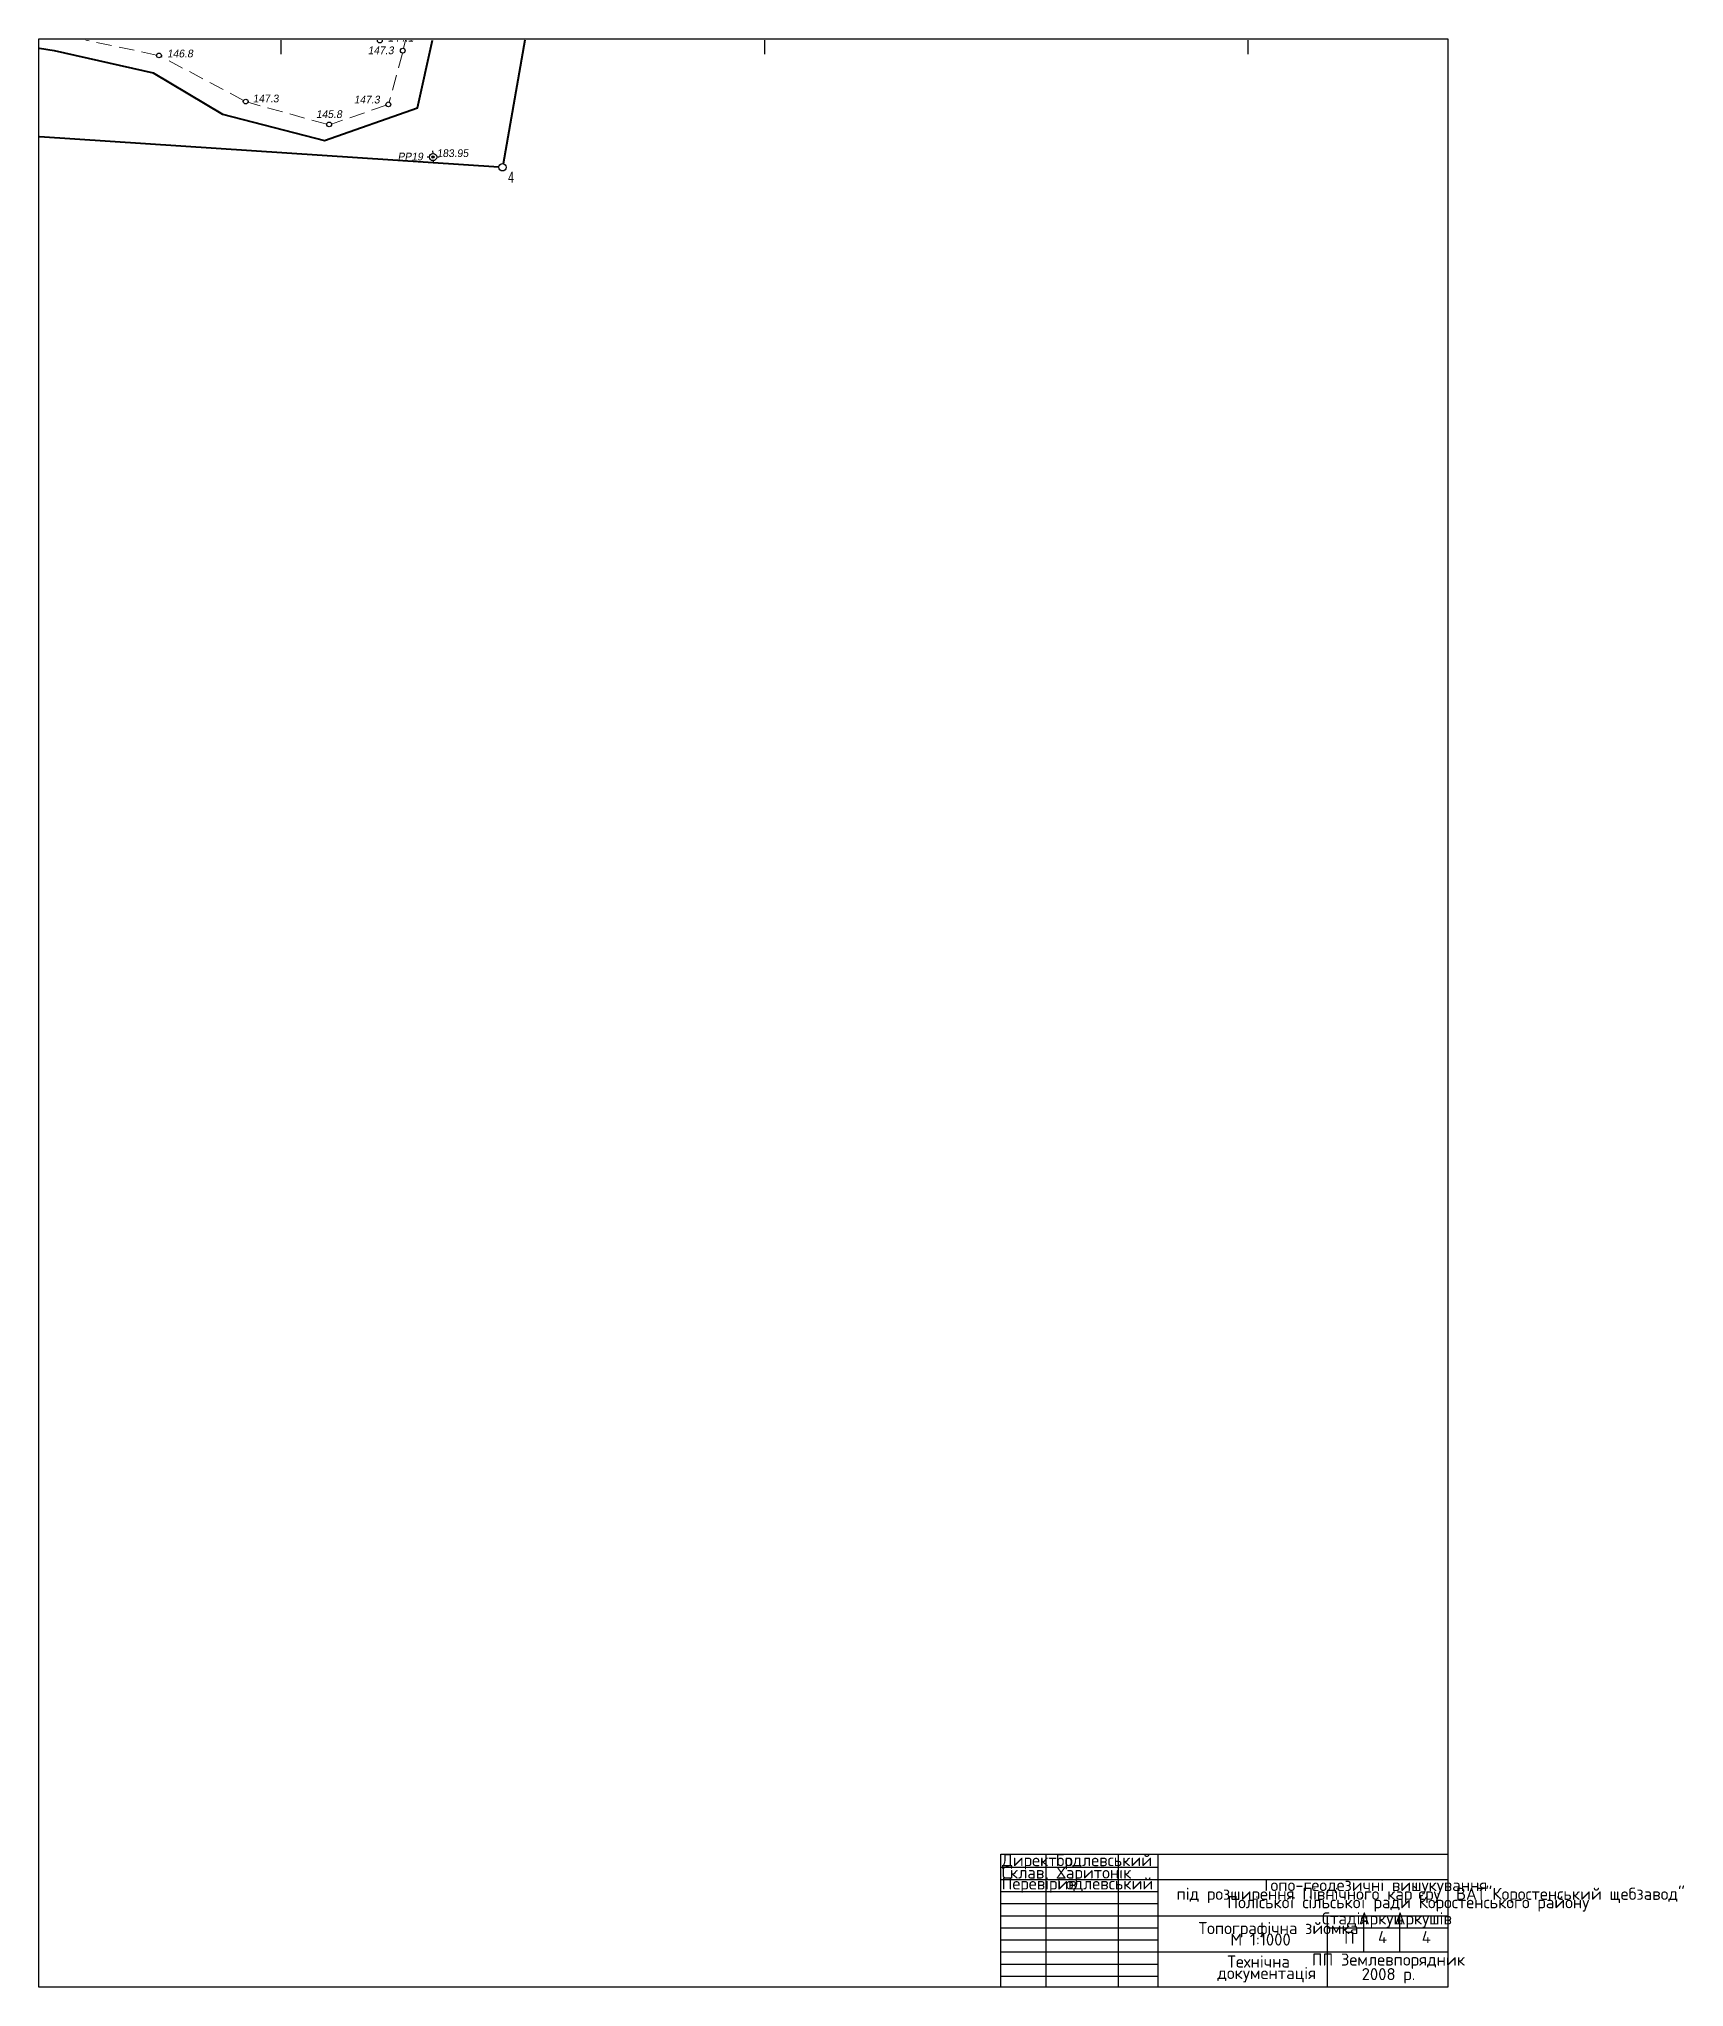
# Paper-space layout 'Layout3' of a CAD drawing. Header units: millimetres. Extents: x 0 to 681, y 1 to 807.
# The model-space entities are those that its viewports show. They can reach past a viewport. Long polylines and large blocks are cut down to what shows.
import ezdxf
from ezdxf.enums import TextEntityAlignment as Align

# ---------------------------------------------------------------- set-up
doc = ezdxf.new("R2010")
doc.units = ezdxf.units.MM
doc.header["$LTSCALE"] = 2
doc.header["$PDMODE"] = 32
doc.header["$PDSIZE"] = 0.3
doc.linetypes.add('DASHED2', pattern=[9.525, 6.35, -3.175])
doc.linetypes.add('HIDDEN2', pattern=[4.7625, 3.175, -1.5875])
doc.layers.add('Layer1', color=7, linetype='Continuous', plot=False)
for name, color, linetype in [('ввскр.бровка', 7, 'Continuous'), ('ВЫСОТЫ', 7, 'Continuous'), ('Гран1', 7, 'Continuous'), ('Гірничий відвід', 7, 'Continuous'), ('ИМЕНА', 7, 'Continuous'), ('кресты', 7, 'Continuous'), ('нвскр.бровка', 7, 'Continuous'), ('ПИКЕТЫ', 7, 'Continuous'), ('ПУНКТЫ', 7, 'Continuous'), ('РЕЛЬЕФ', 7, 'Continuous'), ('ТОКА_СТ', 1, 'Continuous')]:
    doc.layers.add(name, color=color, linetype=linetype)
doc.layers.get('Layer1').off()
doc.layers.get('Layer1').freeze()
doc.styles.add('Bodex1', font='isocpeur.ttf', dxfattribs={"height": 1.9})
doc.styles.add('grad', font='grad.shx')
doc.styles.add('universw', font='universw.shx', dxfattribs={"oblique": 10})
doc.styles.add('user', font='symeteo.shx', dxfattribs={"height": 2.5})

# ---------------------------------------------------------------- blocks, each defined once
blk = doc.blocks.new('piket')
at = {"layer": 'ПИКЕТЫ', "linetype": 'Continuous'}
h = blk.add_hatch(color=7, dxfattribs=at)
edge = h.paths.add_edge_path()
edge.add_arc((0, 0), 0.3, 0, 360)
at = {"layer": 'ПИКЕТЫ', "color": 7, "linetype": 'Continuous'}
blk.add_circle((0, 0), 0.3, dxfattribs=at)
at = {"layer": 'ВЫСОТЫ', "style": 'universw', "oblique": 6}
blk.add_attdef('H', (1.88, -0.23), '', height=2, dxfattribs=at)
at = {"layer": 'ИМЕНА', "style": 'universw', "oblique": 10}
blk.add_attdef('NAME', text='', height=2, dxfattribs=at).set_placement((0, 2.37), align=Align.CENTER)
at = {"layer": 'ТОКА_СТ', "style": 'universw', "oblique": 6, "flags": 1}
blk.add_attdef('POINT', text='', height=2, dxfattribs=at).set_placement((0, -2.79), align=Align.CENTER)
blk = doc.blocks.new('5_1')
at = {"linetype": 'Continuous'}
h = blk.add_hatch(color=7, dxfattribs=at)
edge = h.paths.add_edge_path()
edge.add_arc((0, 0), 0.0588, 0, 360)
at = {"color": 7, "linetype": 'Continuous'}
for p, q in [((-0.75, 0), (-1.25, 0)), ((0, 0.75), (0, 1.25)), ((0.75, 0), (1.25, 0)), ((0, -0.75), (0, -1.25))]:
    blk.add_line(p, q, dxfattribs=at)
for radius in [0.75, 0.0588]:
    blk.add_circle((0, 0), radius, dxfattribs=at)
at = {"color": 7, "linetype": 'Continuous', "style": 'grad', "oblique": 10, "width": 0.7}
blk.add_attdef('P37', text='', height=2.5, dxfattribs=at).set_placement((-2, 0), align=Align.MIDDLE_RIGHT)
at = {"color": 7, "linetype": 'Continuous', "style": 'user', "flags": 8}
blk.add_attdef('ddddd', text='', height=2.5, dxfattribs=at).set_placement((2, 0), align=Align.MIDDLE_LEFT)
at = {"color": 7, "linetype": 'Continuous', "style": 'grad', "oblique": 10, "width": 0.7}
blk.add_attdef('P4', (2, 0.7), '', height=2.5, dxfattribs=at)
blk.add_attdef('P69', text='', height=2.5, dxfattribs=at).set_placement((2, -0.7), align=Align.TOP_LEFT)

msp = doc.modelspace()

# ---------------------------------------------------------------- linework, layer by layer
at = {"color": 2, "linetype": 'HIDDEN2'}
msp.add_lwpolyline([(3233602.45, 5635231.01), (3233766.74, 5635200.85), (3233779.28, 5635204.65), (3233787.54, 5635209.7), (3233795.22, 5635216.01), (3233804.34, 5635226.07), (3233869.08, 5635336.61), (3233896.17, 5635420.26), (3233922.41, 5635666.59), (3233987.18, 5635841.68), (3233945.5, 5636045.66), (3233869.32, 5636201.05), (3233677.23, 5636164.92), (3233523.92, 5636171.19), (3233479.37, 5636035.13), (3233471.34, 5635904.95), (3233461.76, 5635783.24), (3233459.94, 5635761.65)], dxfattribs=at)
at = {"layer": 'ввскр.бровка', "color": 7, "lineweight": 40}
msp.add_lwpolyline([(3233419.14, 5635246.75), (3233445.72, 5635240.36), (3233470.94, 5635238.13), (3233604.45, 5635221.73), (3233617.43, 5635211.85), (3233657.17, 5635200.89), (3233664.62, 5635201.82), (3233705.97, 5635195.59), (3233747.05, 5635186.37), (3233775.74, 5635169.17), (3233817.88, 5635158.37), (3233856.42, 5635171.85), (3233890.91, 5635328.97), (3233890.17, 5635359.97), (3233909.73, 5635494.94), (3233919.81, 5635582.48), (3233923.06, 5635620.49), (3233922.19, 5635637.62)], dxfattribs=at)
at = {"layer": 'Гірничий відвід', "color": 7, "linetype": 'Continuous', "lineweight": 40}
for points in [[(3233939.18, 5635419.22), (3233891.78, 5635148.74)], [(3233890.01, 5635147.35), (3233673, 5635161.56)]]:
    msp.add_lwpolyline(points, dxfattribs=at)
at = {"layer": 'кресты', "color": 7, "linetype": 'Continuous'}
for p, q in [((3233794, 5635200), (3233806, 5635200)), ((3233800, 5635194), (3233800, 5635206)), ((3233994, 5635200), (3234006, 5635200)), ((3234000, 5635194), (3234000, 5635206)), ((3234194, 5635200), (3234206, 5635200)), ((3234200, 5635194), (3234200, 5635206))]:
    msp.add_line(p, q, dxfattribs=at)
at = {"layer": 'кресты', "color": 7, "linetype": 'DASHED2', "lineweight": 20}
msp.add_point((3233862.8, 5635151.5), dxfattribs=at)
at = {"layer": 'нвскр.бровка', "color": 7, "linetype": 'HIDDEN2', "lineweight": 20}
for points in [[(3233872.17, 5635283.92), (3233850.61, 5635196.43)], [(3233708.85, 5635201.96), (3233672.03, 5635208.27)], [(3233748.41, 5635193.69), (3233710.79, 5635201.64)], [(3233784.4, 5635174.91), (3233750.26, 5635193.07)], [(3233850.12, 5635194.52), (3233844.62, 5635174.22)], [(3233818.82, 5635165.05), (3233786.22, 5635174.16)], [(3233843.39, 5635172.91), (3233820.79, 5635165.1)]]:
    msp.add_lwpolyline(points, dxfattribs=at)
at = {"layer": 'нвскр.бровка', "color": 7}
msp.add_circle((3233891.52, 5635147.25), 1.51, dxfattribs=at)
at = {"layer": 'ПИКЕТЫ'}
for centre in [(3233709.83, 5635201.88), (3233840.79, 5635199.72), (3233850.27, 5635195.5), (3233785.28, 5635174.45), (3233844.31, 5635173.28), (3233819.81, 5635165)]:
    msp.add_circle(centre, 0.989, dxfattribs=at)
at = {"layer": 'ПУНКТЫ'}
msp.add_circle((3233749.39, 5635193.53), 0.989, dxfattribs=at)

# ---------------------------------------------------------------- block references
at = {"layer": 'ПИКЕТЫ', "color": 4}
ref = msp.add_blockref('piket', (3233862.8, 5635151.5), dxfattribs=dict(at, xscale=1.6, yscale=1.6, zscale=1.6))
ref.add_attrib('H', '183.95', (3233864.4, 5635151.5, -302.83), dxfattribs={"layer": 'ВЫСОТЫ', "height": 3.2, "style": 'universw', "oblique": 6})
at = {"layer": 'ПУНКТЫ', "color": 7, "linetype": 'Continuous', "xscale": 2, "yscale": 2, "zscale": 2, "rotation": 0.7079295605870272}
msp.add_blockref('5_1', (3233862.8, 5635151.5), dxfattribs=at)

# ---------------------------------------------------------------- texts
at = {"layer": 'ВЫСОТЫ', "style": 'universw', "oblique": 10}
for tag, p in [('146.8', (3233718.76, 5635201.83, 182.58)), ('144.1', (3233849.37, 5635199.26, 144.1)), ('146.8', (3233758.08, 5635192.72, 146.83)), ('147.3', (3233841.14, 5635194.04, 147.25)), ('147.3', (3233835.38, 5635173.66, 147.27)), ('145.8', (3233819.72, 5635167.65, 182.58))]:
    msp.add_attdef(tag, text='', height=3.2, dxfattribs=at).set_placement(p, align=Align.CENTER)
at = {"layer": 'ВЫСОТЫ', "style": 'universw', "oblique": 6}
msp.add_attdef('147.3', (3233788.29, 5635174.12, 147.3), '', height=3.2, dxfattribs=at)
at = {"layer": 'ИМЕНА', "style": 'universw', "oblique": 10}
msp.add_attdef('PP19', text='', height=3.2, dxfattribs=at).set_placement((3233853.37, 5635150.1, 1.55), align=Align.CENTER)
at = {"layer": 'ИМЕНА', "color": 0, "style": 'grad', "width": 0.7}
msp.add_attdef('4', text='', height=4.5, dxfattribs=at).set_placement((3233896.21, 5635140.93), align=Align.RIGHT)

psp = doc.layouts.new('Layout3')

# ---------------------------------------------------------------- linework, layer by layer
at = {"layer": 'Гран1', "color": 7}
psp.add_lwpolyline([(398.18, 55.87), (583.18, 55.87), (583.18, 0.87), (398.18, 0.87)], close=True, dxfattribs=at)
for points in [[(398.18, 50.39), (463.18, 50.39)], [(416.86, 55.39), (416.86, 0.88)], [(446.73, 55.39), (446.73, 0.9)], [(463.18, 55.39), (463.18, 0.88)], [(398.18, 45.39), (463.18, 45.39)], [(398.18, 40.39), (463.18, 40.39)], [(463.18, 45.39), (583.18, 45.39)], [(398.18, 35.39), (463.18, 35.39)], [(398.18, 30.39), (463.18, 30.39)], [(398.18, 25.39), (463.18, 25.39)], [(463.18, 30.39), (583.18, 30.39)], [(533.18, 30.39), (533.18, 0.88)], [(533.18, 25.39), (583.18, 25.39)], [(548.18, 30.39), (548.18, 15.39)], [(563.18, 30.39), (563.18, 15.39)], [(398.18, 20.39), (463.18, 20.39)], [(398.18, 15.39), (463.18, 15.39)], [(398.18, 10.39), (463.18, 10.39)], [(463.18, 15.39), (583.18, 15.39)], [(398.18, 5.39), (463.18, 5.39)]]:
    psp.add_lwpolyline(points, dxfattribs=at)
at = {"layer": 'РЕЛЬЕФ', "color": 7, "linetype": 'Continuous'}
psp.add_lwpolyline([(583.18, 0.87), (0.22, 0.87), (0.22, 806.81), (583.18, 806.81)], close=True, dxfattribs=at)

# ---------------------------------------------------------------- texts
at = {"layer": 'Гран1', "color": 7, "style": 'Bodex1'}
for s, p in [('Директор', (398.61, 50.87)), ('Склав', (398.55, 45.74)), ('Харитонік', (421.2, 45.74)), ('Годлевський', (420.86, 50.87)), ('Перевірив', (398.55, 41.22)), ('Годлевський', (421.31, 41.22)), ('під розширення Північного кар`єру  ВАТ"Коростенський щебзавод"', (470.8, 36.93)), ('Топо-геодезичні вишукування', (506.2, 40.57)), ('Поліської сільської ради Коростенського району', (491.91, 33.45)), ('Топографічна зйомка', (479.97, 22.75)), (' М 1:1000', (489.92, 18.01)), ('П', (540.2, 18.75)), ('4', (554.21, 19.02)), ('4', (572.33, 19.02)), ('документація', (487.73, 4.17)), ('Технічна', (491.89, 8.91))]:
    psp.add_text(s, height=5, dxfattribs=at).set_placement(p)
for s, p in [('Стадія', (540.62, 26.76)), ('Аркуш', (555.58, 26.76)), ('Аркушів', (572.94, 26.76)), ('ПП Землевпорядник', (558.55, 9.72)), ('2008 р.', (558.55, 3.71))]:
    psp.add_text(s, height=5, dxfattribs=at).set_placement(p, align=Align.CENTER)

# ---------------------------------------------------------------- viewports
at = {"layer": 'Layer1', "color": 7, "linetype": 'Continuous'}
psp.add_viewport(center=(291.61, 456.4), size=(582.29, 699.879), view_center_point=(3233991.14, 5634849.94), view_height=699.879, dxfattribs=at)

doc.saveas('drawing.dxf')
